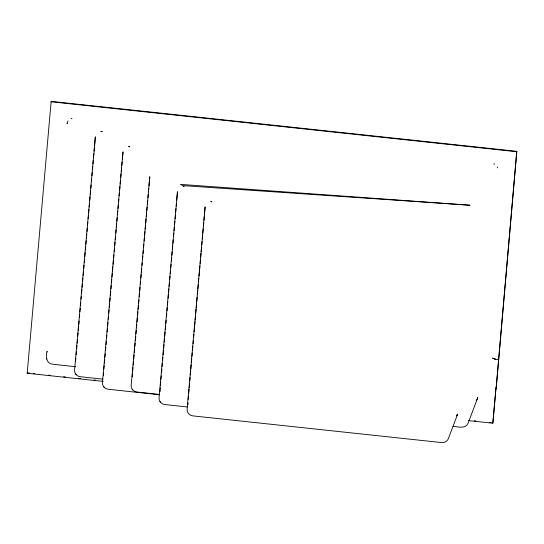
<?xml version="1.0" encoding="UTF-8"?>
<svg xmlns="http://www.w3.org/2000/svg" width="544" height="544" viewBox="0 0 544 544"><rect width="100%" height="100%" fill="white"/><g stroke="black" fill="none" stroke-linecap="round" stroke-linejoin="round"><path stroke-width="0.82" d="M47.076 352.056L47.09 351.274C45.635 355.851 46.111 363.644 52.312 364.167L75.718 366.758M103.367 375.72L103.605 372.429M187.87 403.546L187.966 404.294L187.884 402.791M103.258 381.412L27.2 373.252L51.163 101.368L516.8 151.327L496.42 385.281M75.568 361.59L75.868 358.21M76.167 354.831L76.466 351.451M76.684 348.915L76.983 345.535M77.207 342.999L77.506 339.619M77.799 336.24L78.098 332.86M78.322 330.324L78.622 326.944M78.839 324.408L79.138 321.028M79.438 317.648L79.662 315.112M79.954 311.732L80.254 308.353M80.478 305.816L80.777 302.437M81.07 299.057L81.294 296.521M81.593 293.141L81.892 289.762M82.117 287.225L82.409 283.846M82.634 281.309L82.933 277.93M83.157 275.393L83.524 271.17M83.749 268.634L84.048 265.254M84.272 262.718L84.565 259.338M84.789 256.802L85.163 252.579M85.388 250.043L85.68 246.663M85.904 244.127L86.204 240.747M86.428 238.211L86.795 233.988M87.02 231.452L87.319 228.072M87.543 225.536L87.836 222.156M88.135 218.776L88.434 215.397M88.658 212.86L88.951 209.481M89.175 206.944L89.474 203.565M89.774 200.185L90.066 196.806M90.29 194.269L90.59 190.89M90.814 188.353L91.106 184.974M91.406 181.594L91.63 179.058M91.929 175.678L92.222 172.298M92.446 169.762L92.745 166.382M92.97 163.846L93.262 160.466M93.561 157.087L93.86 153.707M94.085 151.171L94.377 147.791M94.602 145.255L95.35 136.802L74.562 370.029C74.236 373.327 76.962 376.434 80.24 376.706L102.85 379.148M103.897 369.05L104.196 365.67M104.421 363.134L104.72 359.754M104.938 357.218L105.237 353.838M105.536 350.458L105.835 347.079M106.053 344.542L106.352 341.163M106.576 338.626L106.876 335.247M107.168 331.867L107.467 328.488M107.692 325.951L107.991 322.572M108.283 319.192L108.508 316.656M108.807 313.276L109.106 309.896M109.324 307.36L109.623 303.98M109.847 301.444L110.146 298.064M110.364 295.528L110.738 291.305M110.962 288.769L111.262 285.389M111.479 282.853L111.778 279.473M112.003 276.937L112.302 273.557M112.52 271.021L112.894 266.798M113.118 264.262L113.417 260.882M113.635 258.346L113.934 254.966M114.233 251.586L114.532 248.207M114.75 245.67L115.049 242.291M115.274 239.754L115.573 236.375M115.865 232.995L116.164 229.616M116.389 227.079L116.688 223.7M116.912 221.163L117.205 217.784M117.504 214.404L117.803 211.024M118.028 208.488L118.32 205.108M118.619 201.729L118.844 199.192M119.143 195.813L119.435 192.433M119.66 189.897L119.959 186.517M120.183 183.981L120.476 180.601M120.775 177.222L121.074 173.842M121.298 171.306L121.591 167.926M121.815 165.39L122.114 162.01M122.339 159.48L123.005 151.871L102.442 382.561C102.116 385.859 104.842 388.967 108.12 389.239L159.576 394.76M132.192 376.89L132.491 373.51M132.716 370.974L133.008 367.594M133.232 365.065L133.532 361.685M133.756 359.149L134.123 354.926M134.348 352.39L134.647 349.017M134.871 346.48L135.164 343.101M135.388 340.564L135.762 336.342M135.986 333.812L136.279 330.432M136.503 327.896L136.802 324.516M137.027 321.987L137.394 317.764M137.618 315.228L137.918 311.848M138.135 309.318L138.434 305.939M138.659 303.402L138.958 300.023M139.25 296.643L139.55 293.264M139.774 290.734L140.073 287.354M140.366 283.975L140.59 281.438M140.889 278.066L141.188 274.686M141.406 272.15L141.705 268.77M142.004 265.39L142.222 262.861M142.521 259.481L142.82 256.102M143.045 253.565L143.337 250.192M143.562 247.656L143.861 244.276M144.16 240.897L144.452 237.517M144.677 234.988L144.976 231.608M145.2 229.072L145.493 225.692M145.717 223.162L146.091 218.94M146.316 216.403L146.608 213.024M146.832 210.494L147.132 207.114M147.356 204.578L147.723 200.355M147.948 197.819L148.247 194.439M148.464 191.91L148.764 188.53M148.988 185.994L149.804 176.705L131.186 385.329C130.859 388.627 133.586 391.734 136.864 392.006L159.474 394.448M160.222 387.729L160.086 391.762M160.446 385.193L160.745 381.813M160.97 379.284L161.262 375.904M161.561 372.524L161.86 369.145M162.085 366.615L162.377 363.236M162.602 360.699L162.901 357.32M163.125 354.79L163.492 350.567M163.717 348.031L164.016 344.651M164.234 342.122L164.533 338.742M164.757 336.206L165.131 331.983M165.349 329.446L165.648 326.074M165.872 323.537L166.172 320.158M166.464 316.778L166.763 313.398M166.988 310.869L167.28 307.489M167.504 304.953L167.804 301.573M168.103 298.2L168.395 294.821M168.62 292.284L168.919 288.905M169.143 286.375L169.436 282.996M169.735 279.616L170.034 276.236M170.258 273.7L170.551 270.327M170.775 267.791L171.074 264.411M171.367 261.032L171.666 257.652M171.89 255.122L172.19 251.743M172.407 249.206L172.706 245.834M172.931 243.297L173.23 239.918M173.522 236.538L173.822 233.158M174.046 230.629L174.345 227.249M174.563 224.713L174.862 221.333M175.086 218.804L175.46 214.581M175.678 212.044L175.977 208.665M176.202 206.135L176.494 202.756M176.718 200.219L177.466 191.774L159.066 397.861C158.739 401.152 161.466 404.267 164.744 404.532L187.354 406.98M188.183 399.412L188.476 396.039M188.7 393.502L189.074 389.28M189.224 387.593L189.591 383.364M189.815 380.834L190.114 377.454M190.332 374.918L190.706 370.695M190.856 369.009L191.23 364.786M191.447 362.25L191.746 358.87M191.971 356.34L192.27 352.961M192.488 350.424L192.862 346.202M193.086 343.672L193.378 340.292M193.603 337.756L193.902 334.376M194.126 331.847L194.494 327.624M194.643 325.931L195.017 321.708M195.167 320.022L195.534 315.799M195.758 313.262L196.132 309.04M196.282 307.353L196.649 303.13M196.799 301.437L197.173 297.214M197.397 294.685L197.764 290.462M197.914 288.769L198.288 284.546M198.506 282.016L198.805 278.637M199.029 276.1L199.403 271.878M199.546 270.191L199.92 265.968M200.144 263.432L200.444 260.052M200.661 257.523L201.035 253.293M201.185 251.607L201.552 247.384M201.776 244.848L202.076 241.475M202.3 238.938L202.667 234.716M202.817 233.029L203.191 228.8M203.415 226.27L203.708 222.89M203.932 220.354L204.306 216.131M204.456 214.445L205.122 206.842L187.116 409.013C186.762 412.318 189.4 415.568 192.726 415.874L441.816 442.598C444.577 442.925 447.379 441.211 448.372 438.614L457.62 414.147L456.532 415.84M468.33 420.58L492.837 423.212L495.768 390.456M516.8 151.327L496.468 384.744M495.686 391.313L492.837 423.212M495.659 391.129L495.788 389.912M496.516 384.771L496.42 385.655M495.815 390.007L495.856 389.314M496.386 385.56L495.917 389.15M495.87 389.572L495.924 388.736M496.359 385.832L496.128 387.328M495.972 388.763L496.176 387.539M51.163 101.368L51.082 101.769L516.718 151.728M27.2 373.252L27.282 372.851M477.265 398.949L468.058 423.334C465.644 429.277 457.701 426.748 453.125 426.251M477.163 399.214L476.129 400.717M67.592 121.734L68.041 120.938M457.11 415.126L457.565 414.331L456.858 415.446M71.944 118.476L70.999 118.721M498.528 359.734L495.006 359.292L492.51 358.108L495.516 358.958M28.125 372.946L29.818 373.123M33.198 373.49L34.891 373.667M48.409 375.122L50.102 375.299M63.621 376.754L65.307 376.931M78.832 378.386L80.519 378.563M94.044 380.018L95.73 380.195M474.327 420.818L476.014 421.002M489.539 422.45L491.225 422.634M129.227 146.696L128.622 146.608L129.778 146.785M183.688 186.599L183.083 186.51L184.232 186.687M494.911 358.877L493.741 358.598M494.693 164.179L493.816 163.737M132.212 389.218L132.77 389.939M103.476 386.451L104.026 387.172M75.589 373.918L76.146 374.646M159.984 401.601L160.65 402.472M497.515 167.858L497.209 166.988M46.621 358.292L46.716 359.054M67.252 122.76L67.13 123.481L67.252 122.76M477.625 397.467L477.469 398.358L477.625 397.467M469.894 205.231L182.866 185.62L180.465 184.382L469.894 205.231M211.344 201.668L210.739 201.579L211.888 201.756L211.344 201.668M102.116 131.716L100.966 131.539L102.116 131.716"/></g></svg>
